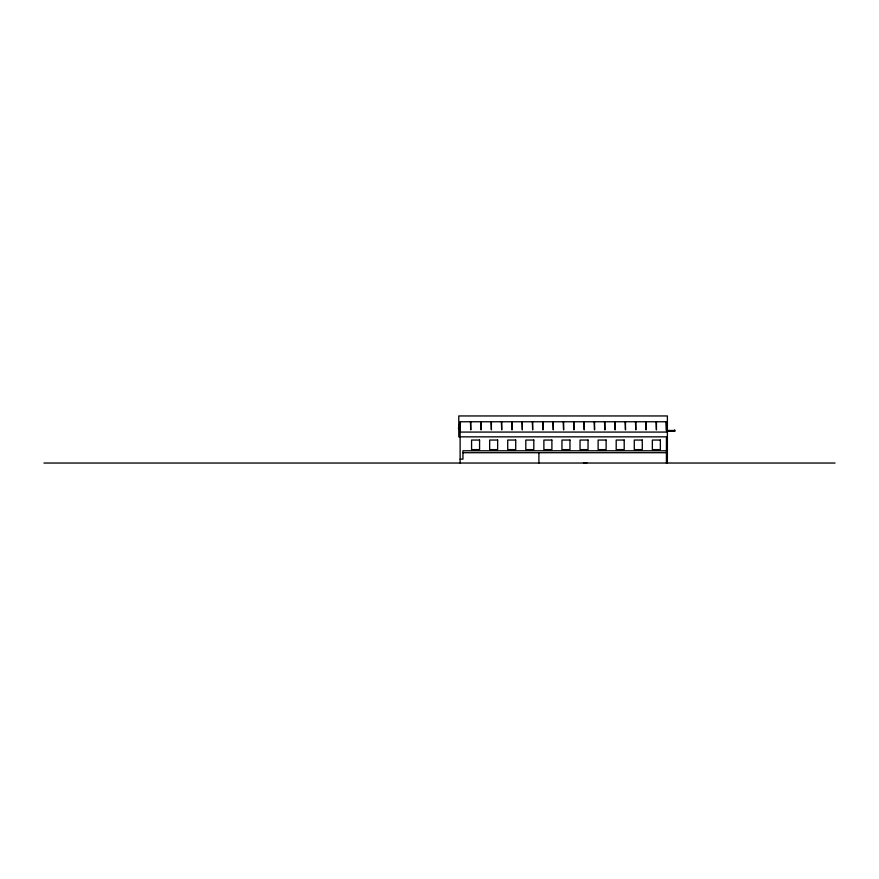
<?xml version="1.0" encoding="UTF-8"?>
<svg xmlns="http://www.w3.org/2000/svg" width="879" height="879" viewBox="0 0 879 879"><rect width="100%" height="100%" fill="white"/><g stroke="black" fill="none" stroke-linecap="round" stroke-linejoin="round"><path stroke-width="1.32" d="M586.93 462.75L583.491 462.75M458.783 424.832L458.486 429.095M460.124 429.897L460.442 421.755M666.425 429.897L666.106 421.755M667.117 430.468L674.709 430.468M666.546 430.897L674.611 430.864M666.546 430.985L674.193 431.139M666.546 431.16L674.611 431.281M667.117 431.336L674.709 431.336L674.731 429.897M460.124 432.072L666.425 432.072L666.425 421.755L460.124 421.755L460.124 463.035M666.425 450.773L462.958 450.773L462.958 459.146L460.124 459.146M462.958 452.707L666.425 452.707M43.95 463.035L835.05 463.035M667.392 463.035L667.392 415.954L458.783 415.954L458.783 436.841L666.425 436.841L666.425 463.013M656.437 421.755L656.437 429.897L656.108 421.755M646.12 421.755L646.12 429.897L645.79 421.755M635.803 421.755L635.803 429.897L635.484 421.755M625.485 421.755L625.485 429.897L625.167 421.755M615.168 421.755L615.168 429.897L614.85 421.755M604.862 421.755L604.862 429.897L604.532 421.755M594.545 421.755L594.545 429.897L594.215 421.755M584.227 421.755L584.227 429.897L583.909 421.755M573.91 421.755L573.91 429.897L573.591 421.755M563.593 421.755L563.593 429.897L563.274 421.755M553.276 421.755L553.276 429.897L552.957 421.755M542.969 421.755L542.969 429.897L542.64 421.755M538.904 452.707L538.904 463.013M532.652 421.755L532.652 429.897L532.333 421.755M522.335 421.755L522.335 429.897L522.016 421.755M512.017 421.755L512.017 429.897L511.699 421.755M501.7 421.755L501.7 429.897L501.382 421.755M491.394 421.755L491.394 429.897L491.064 421.755M481.077 421.755L481.077 429.897L480.747 421.755M470.759 421.755L470.759 429.897L470.441 421.755M479.571 440.049L471.573 440.049L471.573 449.619L479.571 449.619L479.571 440.049M497.646 440.049L489.647 440.049L489.647 449.619L497.646 449.619L497.646 440.049M515.731 440.049L507.721 440.049L507.721 449.619L515.731 449.619L515.731 440.049M533.806 440.049L525.807 440.049L525.807 449.619L533.806 449.619L533.806 440.049M551.891 440.049L543.881 440.049L543.881 449.619L551.891 449.619L551.891 440.049M569.966 440.049L561.956 440.049L561.956 449.619L569.966 449.619L569.966 440.049M588.04 440.049L580.041 440.049L580.041 449.619L588.04 449.619L588.04 440.049M606.125 440.049L598.116 440.049L598.116 449.619L606.125 449.619L606.125 440.049M624.2 440.049L616.19 440.049L616.19 449.619L624.2 449.619L624.2 440.049M642.274 440.049L634.275 440.049L634.275 449.619L642.274 449.619L642.274 440.049M660.36 440.049L652.35 440.049L652.35 449.619L660.36 449.619L660.36 440.049"/></g></svg>
